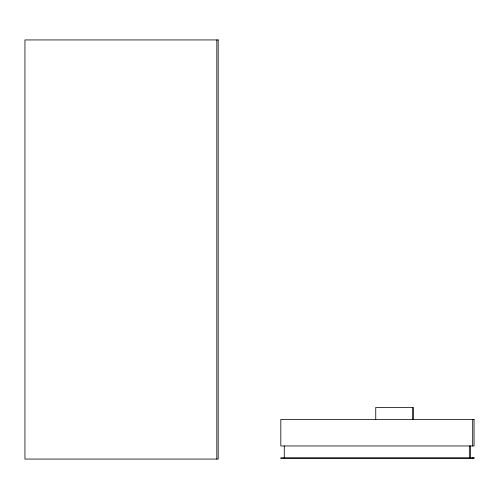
<?xml version="1.0" encoding="UTF-8"?>
<svg xmlns="http://www.w3.org/2000/svg" width="499" height="499" viewBox="0 0 499 499"><rect width="100%" height="100%" fill="white"/><g stroke="black" fill="none" stroke-linecap="round" stroke-linejoin="round"><path stroke-width="0.75" d="M472.696 419.422L472.696 445.956M472.696 457.764L472.696 458.506M470.601 445.956L470.601 457.764M469.353 445.956L469.353 457.764M413.272 419.422L413.272 407.427L375.747 407.427L375.747 419.422M412.748 407.427L412.748 419.422M284.268 445.956L284.268 457.764M216.828 39.939L216.828 459.061M218.182 39.939L24.95 39.939L24.95 459.061L218.182 459.061L218.182 39.939M474.05 419.422L280.818 419.422L280.818 445.956L474.05 445.956L474.05 419.422M474.05 457.764L280.818 457.764L280.818 458.506L474.05 458.506L474.05 457.764"/></g></svg>
